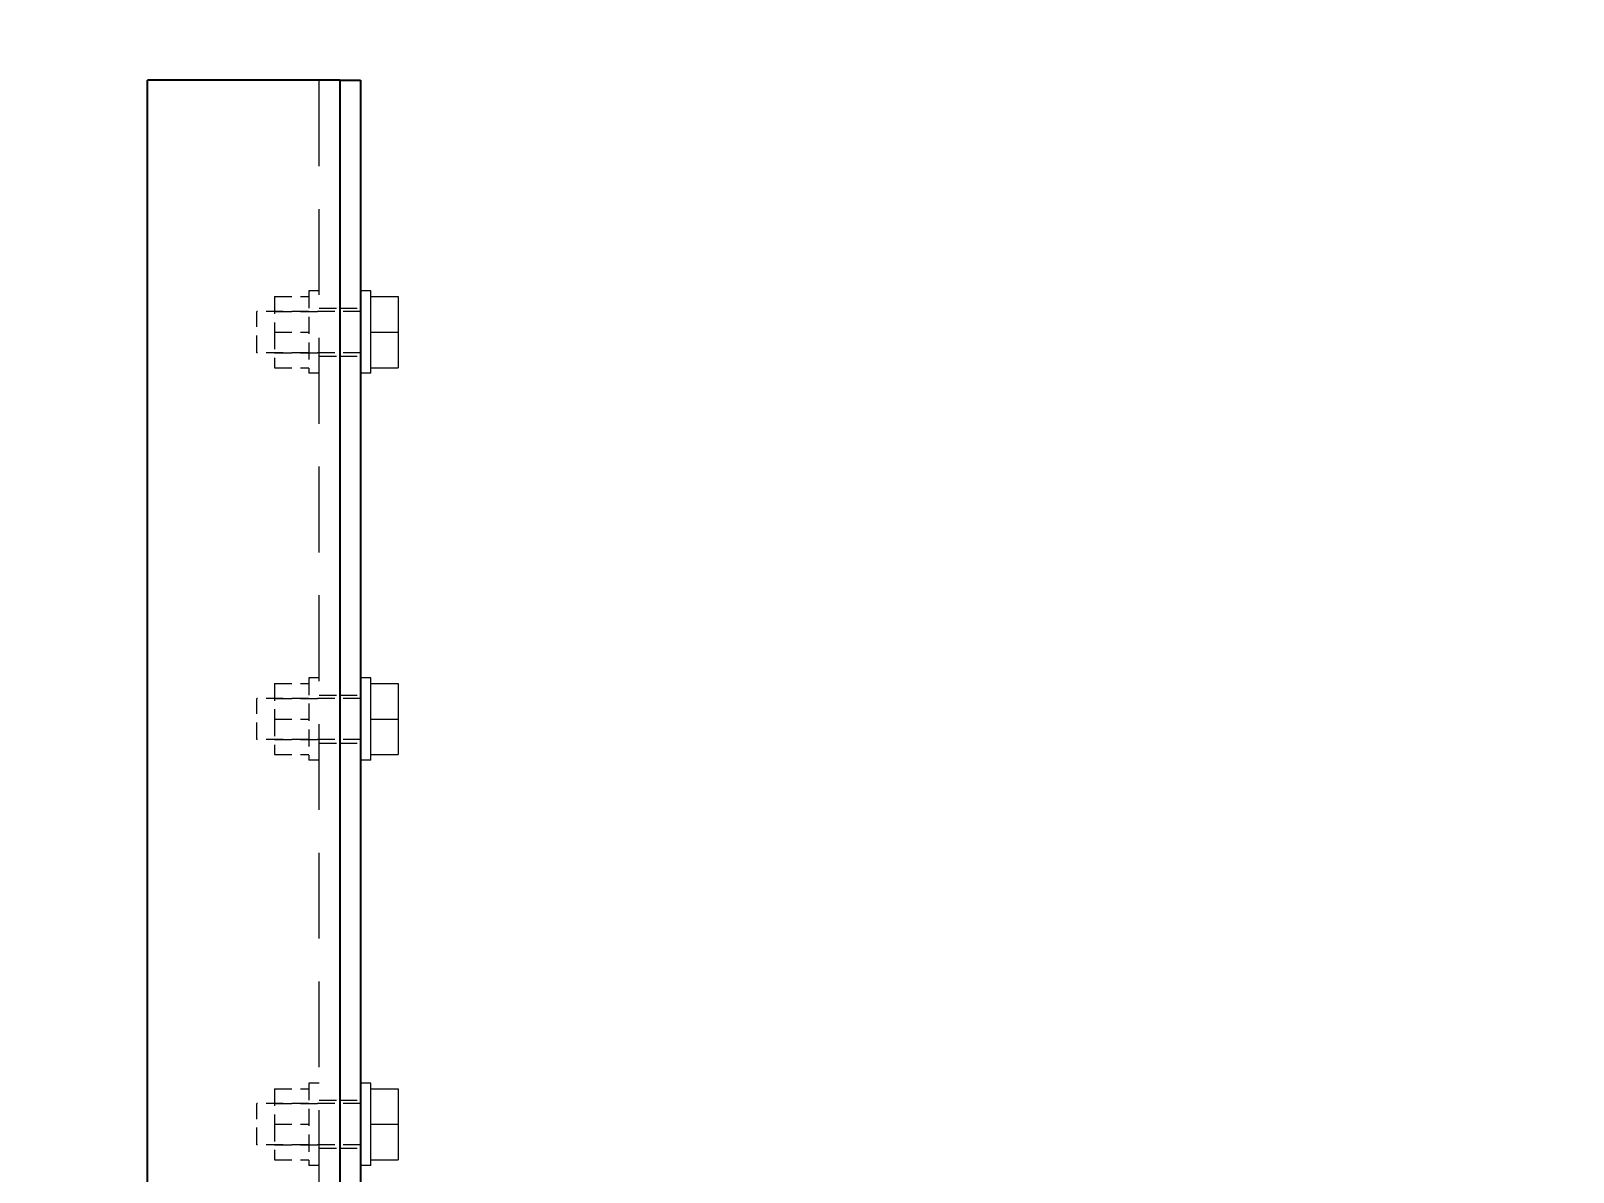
# Model space of a CAD drawing. Header units: millimetres. Extents: x -46397 to 283259, y -8690 to 23983.
# Drawn here: x 121170.6 to 121619.8, y 591.6 to 924.1 of the extents above; entities that cross this region are included whole.
import ezdxf

# ---------------------------------------------------------------- set-up
doc = ezdxf.new("R2010")
doc.units = ezdxf.units.MM
doc.linetypes.add('HIDDENX2', pattern=[0.75, 0.5, -0.25])
doc.layers.get('Defpoints').update_dxf_attribs({"lineweight": 0})
doc.layers.add('DUONGCHINH', color=7, linetype='Continuous', lineweight=25)
doc.layers.add('PHANTOM 2', color=8, linetype='Continuous', lineweight=0)
doc.layers.add('flashshoot', color=7, linetype='Continuous')
doc.styles.add('GHI CHÚ 1', font='isocp_IV25.ttf', dxfattribs={"width": 0.8})
doc.dimstyles.new('1-30SCALE', dxfattribs={"dimtxt": 75, "dimasz": 75, "dimexe": 37.5, "dimexo": 30, "dimgap": 30, "dimtad": 1, "dimtoh": 1, "dimdec": 0, "dimdsep": 46, "dimtxsty": 'GHI CHÚ 1', "dimcen": 0.09, "dimclrd": 256, "dimclre": 256, "dimclrt": 2, "dimadec": 0, "dimazin": 0, "dimtfac": 1, "dimtdec": 0, "dimtofl": 0, "dimtmove": 0, "dimatfit": 3, "dimfxl": 1, "dimlwd": 0, "dimlwe": 0, "dimarcsym": 0})

# ---------------------------------------------------------------- blocks, each defined once
blk = doc.blocks.new('A$Cf01baf33')
at = {"color": 7, "linetype": 'Continuous', "lineweight": 0, "ltscale": 10}
for p, q in [((-547.02, -1004.03), (-536.67, -1004.03)), ((-547.02, -1012.03), (-547.02, -1004.03)), ((-536.67, -1004.03), (-526.31, -1004.03)), ((-536.67, -1012.03), (-536.67, -1004.03)), ((-526.31, -1012.03), (-526.31, -1004.03)), ((-434.31, -1004.03), (-423.96, -1004.03)), ((-434.31, -1012.03), (-434.31, -1004.03)), ((-423.96, -1004.03), (-413.61, -1004.03)), ((-423.96, -1012.03), (-423.96, -1004.03)), ((-413.61, -1012.03), (-413.61, -1004.03)), ((-316.28, -1004.03), (-305.93, -1004.03)), ((-316.28, -1012.03), (-316.28, -1004.03)), ((-305.93, -1004.03), (-295.58, -1004.03)), ((-305.93, -1012.03), (-305.93, -1004.03)), ((-295.58, -1012.03), (-295.58, -1004.03)), ((-524.67, -1012.03), (-548.67, -1012.03)), ((-548.67, -1012.03), (-548.67, -1015.03)), ((-524.67, -1012.03), (-524.67, -1015.03)), ((-411.96, -1012.03), (-435.96, -1012.03)), ((-435.96, -1012.03), (-435.96, -1015.03)), ((-411.96, -1012.03), (-411.96, -1015.03)), ((-293.93, -1012.03), (-317.93, -1012.03)), ((-317.93, -1012.03), (-317.93, -1015.03)), ((-293.93, -1012.03), (-293.93, -1015.03))]:
    blk.add_line(p, q, dxfattribs=at)
at = {"color": 4, "linetype": 'HIDDENX2', "lineweight": 0, "ltscale": 10}
for p, q in [((-543.67, -1021.03), (-543.67, -1015.03)), ((-542.67, -1015.03), (-542.67, -1045.25)), ((-530.67, -1015.03), (-530.67, -1045.25)), ((-529.67, -1021.03), (-529.67, -1015.03)), ((-430.96, -1021.03), (-430.96, -1015.03)), ((-429.96, -1015.03), (-429.96, -1045.25)), ((-417.96, -1015.03), (-417.96, -1045.25)), ((-416.96, -1021.03), (-416.96, -1015.03)), ((-312.93, -1021.03), (-312.93, -1015.03)), ((-311.93, -1015.03), (-311.93, -1045.25)), ((-299.93, -1015.03), (-299.93, -1045.25)), ((-298.93, -1021.03), (-298.93, -1015.03)), ((-543.67, -1027.03), (-543.67, -1021.03)), ((-529.67, -1027.03), (-529.67, -1021.03)), ((-430.96, -1027.03), (-430.96, -1021.03)), ((-416.96, -1027.03), (-416.96, -1021.03)), ((-312.93, -1027.03), (-312.93, -1021.03)), ((-298.93, -1027.03), (-298.93, -1021.03)), ((-548.67, -1027.03), (-548.67, -1030.03)), ((-542.67, -1040.03), (-542.67, -1027.03)), ((-530.67, -1040.03), (-530.67, -1027.03)), ((-524.67, -1027.03), (-524.67, -1030.03)), ((-435.96, -1027.03), (-435.96, -1030.03)), ((-429.96, -1040.03), (-429.96, -1027.03)), ((-417.96, -1040.03), (-417.96, -1027.03)), ((-411.96, -1027.03), (-411.96, -1030.03)), ((-317.93, -1027.03), (-317.93, -1030.03)), ((-311.93, -1040.03), (-311.93, -1027.03)), ((-299.93, -1040.03), (-299.93, -1027.03)), ((-293.93, -1027.03), (-293.93, -1030.03)), ((-548.67, -1030.03), (-524.67, -1030.03)), ((-547.02, -1040.03), (-547.02, -1030.03)), ((-536.67, -1040.03), (-536.67, -1030.03)), ((-526.31, -1040.03), (-526.31, -1030.03)), ((-435.96, -1030.03), (-411.96, -1030.03)), ((-434.31, -1040.03), (-434.31, -1030.03)), ((-423.96, -1040.03), (-423.96, -1030.03)), ((-413.61, -1040.03), (-413.61, -1030.03)), ((-317.93, -1030.03), (-293.93, -1030.03)), ((-316.28, -1040.03), (-316.28, -1030.03)), ((-305.93, -1040.03), (-305.93, -1030.03)), ((-295.58, -1040.03), (-295.58, -1030.03)), ((-547.02, -1040.03), (-536.67, -1040.03)), ((-536.67, -1040.03), (-526.31, -1040.03)), ((-434.31, -1040.03), (-423.96, -1040.03)), ((-423.96, -1040.03), (-413.61, -1040.03)), ((-316.28, -1040.03), (-305.93, -1040.03)), ((-305.93, -1040.03), (-295.58, -1040.03)), ((-530.67, -1045.25), (-542.67, -1045.25)), ((-417.96, -1045.25), (-429.96, -1045.25)), ((-299.93, -1045.25), (-311.93, -1045.25))]:
    blk.add_line(p, q, dxfattribs=at)
at = {"color": 4, "linetype": 'HIDDENX2', "lineweight": 0, "ltscale": 50}
blk.add_line((90, -1027.03), (-610.11, -1027.03), dxfattribs=at)
at = {"layer": 'DUONGCHINH'}
for p, q in [((-610.11, -1021.03), (-610.11, -1015.03)), ((-610.11, -1015.03), (90, -1015.03)), ((-610.11, -1021.03), (-610.11, -1023.03)), ((-610.11, -1021.03), (90, -1021.03)), ((-610.11, -1023.03), (-610.11, -1077.03)), ((90, -1077.03), (-610.11, -1077.03))]:
    blk.add_line(p, q, dxfattribs=at)
blk = doc.blocks.new('*D616')
at = {"layer": 'Defpoints', "color": 0, "transparency": 16777216}
for p in [(121631.61, 1493.36), (119781.61, 470.55, -1.5), (121631.61, 470.55, -1.5)]:
    blk.add_point(p, dxfattribs=at)
at = {"layer": 'PHANTOM 2', "linetype": 'Continuous', "lineweight": 0, "transparency": 16777216}
for p, q in [((119781.61, 500.55), (119781.61, 1523.36)), ((121631.61, 500.55), (121631.61, 1523.36)), ((119871.61, 1493.36), (121541.61, 1493.36))]:
    blk.add_line(p, q, dxfattribs=at)
at = {"layer": 'PHANTOM 2', "transparency": 16777216}
for points in [[(119871.61, 1508.36), (119871.61, 1478.36), (119781.61, 1493.36)], [(121541.61, 1508.36), (121541.61, 1478.36), (121631.61, 1493.36)]]:
    blk.add_solid(points, dxfattribs=at)
at = {"layer": 'PHANTOM 2', "color": 2, "transparency": 16777216, "insert": (120706.61, 1570.86), "char_height": 95, "attachment_point": 5, "style": 'GHI CHÚ 1'}
blk.add_mtext('1850', dxfattribs=at)

msp = doc.modelspace()

# ---------------------------------------------------------------- block references
at = {"layer": 'flashshoot', "rotation": 270}
msp.add_blockref('A$Cf01baf33', (122281.61, 299.65, -1.5), dxfattribs=at)

# ---------------------------------------------------------------- dimensions: what is measured, and where the dimension line sits
at = {"layer": 'PHANTOM 2'}
dim = msp.add_linear_dim(base=(121631.61, 1493.36), p1=(119781.61, 470.55, -1.5), p2=(121631.61, 470.55, -1.5), dimstyle='1-30SCALE', override={"dimtxt": 95, "dimasz": 90, "dimexe": 30, "dimtmove": 1}, dxfattribs=at)
dim.commit()
dim.dimension.update_dxf_attribs({"geometry": '*D616', "text_midpoint": (120706.61, 1570.86)})

doc.saveas('drawing.dxf')
